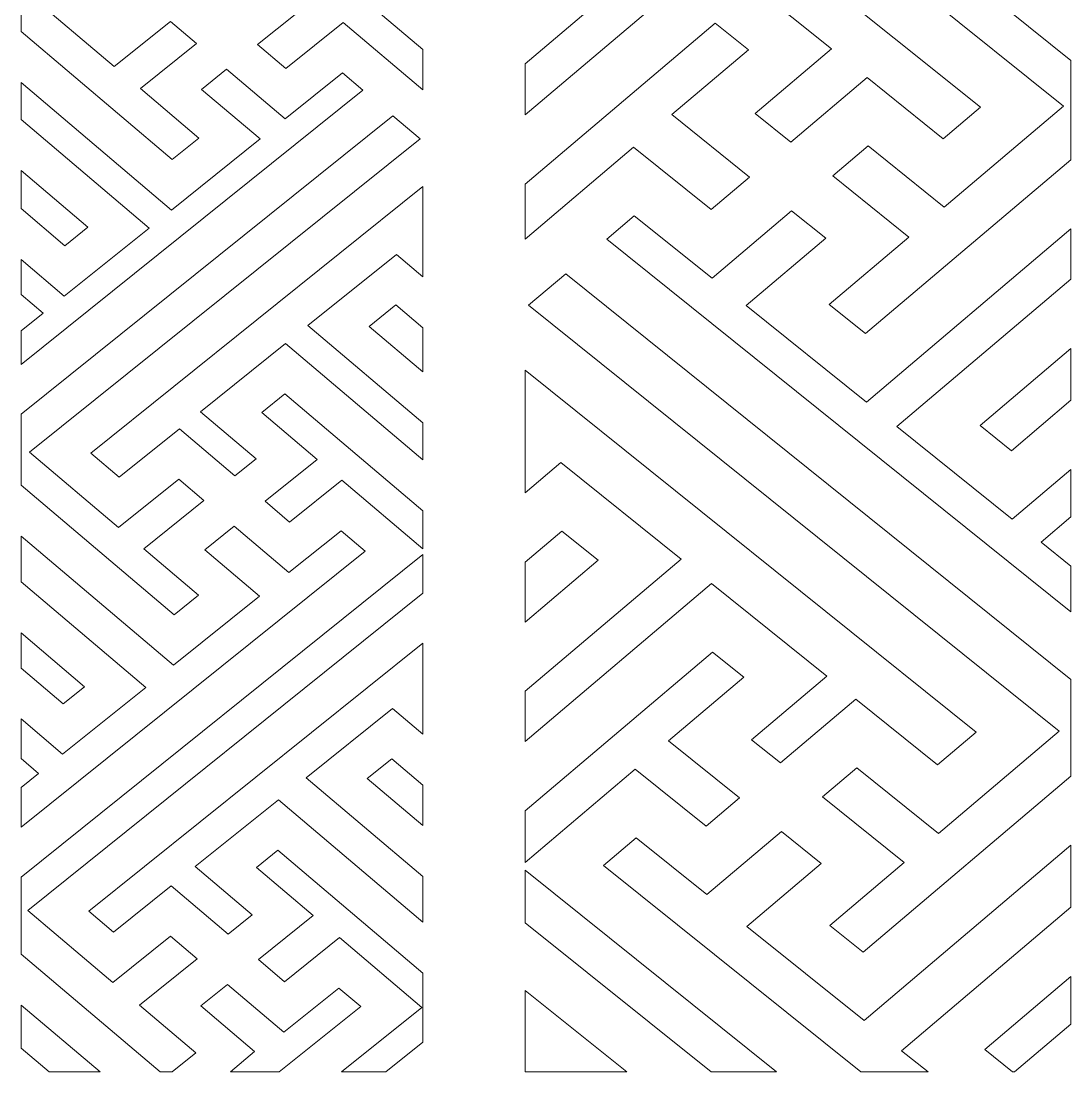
# Model space of a CAD drawing. Header units: centimetres. Extents: x -42.4 to 42.4, y -38.3 to 38.3.
# Drawn here: x -42.41 to -1.9, y -38.32 to 2.21 of the extents above; entities that cross this region are included whole.
import ezdxf

# ---------------------------------------------------------------- set-up
doc = ezdxf.new("R2010")
doc.units = ezdxf.units.CM
doc.header["$MEASUREMENT"] = 0
doc.layers.add('layer 1', color=7, linetype='Continuous')

msp = doc.modelspace()

# ---------------------------------------------------------------- linework, layer by layer
at = {"layer": 'layer 1', "color": 114, "lineweight": 9}
for points, knots in [([(-1.90298, 0.69245), (-1.90298, 0.69245), (-11.64629, 8.50988), (-11.64629, 8.50988), (-11.64629, 8.50988), (-11.64629, 8.50988), (-22.9594, 17.58677), (-22.9594, 17.58677), (-22.9594, 17.58677), (-22.9594, 17.58677), (-22.9594, 15.58392), (-22.9594, 15.58392), (-22.9594, 15.58392), (-22.9594, 15.58392), (-18.35994, 11.89362), (-18.35994, 11.89362), (-18.35994, 11.89362), (-18.35994, 11.89362), (-2.19608, -1.07525), (-2.19608, -1.07525), (-2.19608, -1.07525), (-2.19608, -1.07525), (-6.79318, -4.96741), (-6.79318, -4.96741), (-6.79318, -4.96741), (-6.79318, -4.96741), (-9.73212, -2.60941), (-9.73212, -2.60941), (-9.73212, -2.60941), (-9.73212, -2.60941), (-11.09502, -3.7633), (-11.09502, -3.7633), (-11.09502, -3.7633), (-11.09502, -3.7633), (-8.15607, -6.12131), (-8.15607, -6.12131), (-8.15607, -6.12131), (-8.15607, -6.12131), (-11.2273, -8.72155), (-11.2273, -8.72155), (-11.2273, -8.72155), (-11.2273, -8.72155), (-9.82513, -9.84658), (-9.82513, -9.84658), (-9.82513, -9.84658), (-9.82513, -9.84658), (-1.90298, -3.13922), (-1.90298, -3.13922), (-1.90298, -3.13922), (-1.90298, -3.13922), (-1.90298, 0.69245), (-1.90298, 0.69245)], [0, 0, 0, 0, 0.07142857, 0.07142857, 0.07142857, 0.07142857, 0.14285714, 0.14285714, 0.14285714, 0.14285714, 0.21428571, 0.21428571, 0.21428571, 0.21428571, 0.28571429, 0.28571429, 0.28571429, 0.28571429, 0.35714286, 0.35714286, 0.35714286, 0.35714286, 0.42857143, 0.42857143, 0.42857143, 0.42857143, 0.5, 0.5, 0.5, 0.5, 0.57142857, 0.57142857, 0.57142857, 0.57142857, 0.64285714, 0.64285714, 0.64285714, 0.64285714, 0.71428571, 0.71428571, 0.71428571, 0.71428571, 0.78571429, 0.78571429, 0.78571429, 0.78571429, 0.85714286, 0.85714286, 0.85714286, 0.85714286, 1, 1, 1, 1]), ([(-42.40592, 4.62142), (-42.40592, 4.62142), (-35.23365, 10.37589), (-35.23365, 10.37589), (-35.23365, 10.37589), (-35.23365, 10.37589), (-26.90582, 17.05747), (-26.90582, 17.05747), (-26.90582, 17.05747), (-26.90582, 17.05747), (-26.90582, 15.58315), (-26.90582, 15.58315), (-26.90582, 15.58315), (-26.90582, 15.58315), (-30.29158, 12.86669), (-30.29158, 12.86669), (-30.29158, 12.86669), (-30.29158, 12.86669), (-42.19016, 3.3202), (-42.19016, 3.3202), (-42.19016, 3.3202), (-42.19016, 3.3202), (-38.80613, 0.45515), (-38.80613, 0.45515), (-38.80613, 0.45515), (-38.80613, 0.45515), (-36.64271, 2.19089), (-36.64271, 2.19089), (-36.64271, 2.19089), (-36.64271, 2.19089), (-35.63945, 1.3415), (-35.63945, 1.3415), (-35.63945, 1.3415), (-35.63945, 1.3415), (-37.80288, -0.39425), (-37.80288, -0.39425), (-37.80288, -0.39425), (-37.80288, -0.39425), (-35.54208, -2.30831), (-35.54208, -2.30831), (-35.54208, -2.30831), (-35.54208, -2.30831), (-36.57425, -3.13645), (-36.57425, -3.13645), (-36.57425, -3.13645), (-36.57425, -3.13645), (-42.40592, 1.80089), (-42.40592, 1.80089), (-42.40592, 1.80089), (-42.40592, 1.80089), (-42.40592, 4.62142), (-42.40592, 4.62142)], [0, 0, 0, 0, 0.07142857, 0.07142857, 0.07142857, 0.07142857, 0.14285714, 0.14285714, 0.14285714, 0.14285714, 0.21428571, 0.21428571, 0.21428571, 0.21428571, 0.28571429, 0.28571429, 0.28571429, 0.28571429, 0.35714286, 0.35714286, 0.35714286, 0.35714286, 0.42857143, 0.42857143, 0.42857143, 0.42857143, 0.5, 0.5, 0.5, 0.5, 0.57142857, 0.57142857, 0.57142857, 0.57142857, 0.64285714, 0.64285714, 0.64285714, 0.64285714, 0.71428571, 0.71428571, 0.71428571, 0.71428571, 0.78571429, 0.78571429, 0.78571429, 0.78571429, 0.85714286, 0.85714286, 0.85714286, 0.85714286, 1, 1, 1, 1]), ([(-22.95926, -1.41359), (-22.95926, -1.41359), (-15.66437, 4.76275), (-15.66437, 4.76275), (-15.66437, 4.76275), (-15.66437, 4.76275), (-11.1444, 1.13621), (-11.1444, 1.13621), (-11.1444, 1.13621), (-11.1444, 1.13621), (-14.09158, -1.35904), (-14.09158, -1.35904), (-14.09158, -1.35904), (-14.09158, -1.35904), (-12.71417, -2.46419), (-12.71417, -2.46419), (-12.71417, -2.46419), (-12.71417, -2.46419), (-9.767, 0.03108), (-9.767, 0.03108), (-9.767, 0.03108), (-9.767, 0.03108), (-6.82804, -2.32694), (-6.82804, -2.32694), (-6.82804, -2.32694), (-6.82804, -2.32694), (-5.39956, -1.11748), (-5.39956, -1.11748), (-5.39956, -1.11748), (-5.39956, -1.11748), (-15.37841, 6.88889), (-15.37841, 6.88889), (-15.37841, 6.88889), (-15.37841, 6.88889), (-22.9594, 12.97139), (-22.9594, 12.97139), (-22.9594, 12.97139), (-22.9594, 12.97139), (-22.95926, 10.61567), (-22.95926, 10.61567), (-22.95926, 10.61567), (-22.95926, 10.61567), (-22.60494, 10.33139), (-22.60494, 10.33139), (-22.60494, 10.33139), (-22.60494, 10.33139), (-22.85763, 10.11742), (-22.85763, 10.11742), (-22.85763, 10.11742), (-22.85763, 10.11742), (-22.95926, 10.03138), (-22.95926, 10.03138), (-22.95926, 10.03138), (-22.95926, 10.03138), (-22.95926, 8.09188), (-22.95926, 8.09188), (-22.95926, 8.09188), (-22.95926, 8.09188), (-21.42882, 9.38775), (-21.42882, 9.38775), (-21.42882, 9.38775), (-21.42882, 9.38775), (-16.86265, 5.72415), (-16.86265, 5.72415), (-16.86265, 5.72415), (-16.86265, 5.72415), (-22.9594, 0.56232), (-22.9594, 0.56232), (-22.9594, 0.56232), (-22.9594, 0.56232), (-22.95926, -1.41359), (-22.95926, -1.41359)], [0, 0, 0, 0, 0.05263158, 0.05263158, 0.05263158, 0.05263158, 0.10526316, 0.10526316, 0.10526316, 0.10526316, 0.15789474, 0.15789474, 0.15789474, 0.15789474, 0.21052632, 0.21052632, 0.21052632, 0.21052632, 0.26315789, 0.26315789, 0.26315789, 0.26315789, 0.31578947, 0.31578947, 0.31578947, 0.31578947, 0.36842105, 0.36842105, 0.36842105, 0.36842105, 0.42105263, 0.42105263, 0.42105263, 0.42105263, 0.47368421, 0.47368421, 0.47368421, 0.47368421, 0.52631579, 0.52631579, 0.52631579, 0.52631579, 0.57894737, 0.57894737, 0.57894737, 0.57894737, 0.63157895, 0.63157895, 0.63157895, 0.63157895, 0.68421053, 0.68421053, 0.68421053, 0.68421053, 0.73684211, 0.73684211, 0.73684211, 0.73684211, 0.78947368, 0.78947368, 0.78947368, 0.78947368, 0.84210526, 0.84210526, 0.84210526, 0.84210526, 0.89473684, 0.89473684, 0.89473684, 0.89473684, 1, 1, 1, 1]), ([(-26.90592, -0.44998), (-26.90592, -0.44998), (-29.98091, 2.15352), (-29.98091, 2.15352), (-29.98091, 2.15352), (-29.98091, 2.15352), (-32.18678, 0.38375), (-32.18678, 0.38375), (-32.18678, 0.38375), (-32.18678, 0.38375), (-33.28131, 1.31042), (-33.28131, 1.31042), (-33.28131, 1.31042), (-33.28131, 1.31042), (-31.07547, 3.08023), (-31.07547, 3.08023), (-31.07547, 3.08023), (-31.07547, 3.08023), (-33.24495, 4.91698), (-33.24495, 4.91698), (-33.24495, 4.91698), (-33.24495, 4.91698), (-32.3015, 5.67393), (-32.3015, 5.67393), (-32.3015, 5.67393), (-32.3015, 5.67393), (-26.90592, 1.10582), (-26.90592, 1.10582), (-26.90592, 1.10582), (-26.90592, 1.10582), (-26.90592, -0.44998), (-26.90592, -0.44998)], [0, 0, 0, 0, 0.11111111, 0.11111111, 0.11111111, 0.11111111, 0.22222222, 0.22222222, 0.22222222, 0.22222222, 0.33333333, 0.33333333, 0.33333333, 0.33333333, 0.44444444, 0.44444444, 0.44444444, 0.44444444, 0.55555556, 0.55555556, 0.55555556, 0.55555556, 0.66666667, 0.66666667, 0.66666667, 0.66666667, 0.77777778, 0.77777778, 0.77777778, 0.77777778, 1, 1, 1, 1]), ([(-22.95926, -6.19702), (-22.95926, -6.19702), (-18.78198, -2.66018), (-18.78198, -2.66018), (-18.78198, -2.66018), (-18.78198, -2.66018), (-15.78537, -5.0644), (-15.78537, -5.0644), (-15.78537, -5.0644), (-15.78537, -5.0644), (-14.29849, -3.80552), (-14.29849, -3.80552), (-14.29849, -3.80552), (-14.29849, -3.80552), (-17.29505, -1.40125), (-17.29505, -1.40125), (-17.29505, -1.40125), (-17.29505, -1.40125), (-14.34788, 1.09397), (-14.34788, 1.09397), (-14.34788, 1.09397), (-14.34788, 1.09397), (-15.62953, 2.12228), (-15.62953, 2.12228), (-15.62953, 2.12228), (-15.62953, 2.12228), (-22.95926, -4.08347), (-22.95926, -4.08347), (-22.95926, -4.08347), (-22.95926, -4.08347), (-22.95926, -6.19702), (-22.95926, -6.19702)], [0, 0, 0, 0, 0.11111111, 0.11111111, 0.11111111, 0.11111111, 0.22222222, 0.22222222, 0.22222222, 0.22222222, 0.33333333, 0.33333333, 0.33333333, 0.33333333, 0.44444444, 0.44444444, 0.44444444, 0.44444444, 0.55555556, 0.55555556, 0.55555556, 0.55555556, 0.66666667, 0.66666667, 0.66666667, 0.66666667, 0.77777778, 0.77777778, 0.77777778, 0.77777778, 1, 1, 1, 1]), ([(-42.40592, -0.16449), (-42.40592, -0.16449), (-36.59986, -5.08012), (-36.59986, -5.08012), (-36.59986, -5.08012), (-36.59986, -5.08012), (-33.1839, -2.33942), (-33.1839, -2.33942), (-33.1839, -2.33942), (-33.1839, -2.33942), (-35.44472, -0.42533), (-35.44472, -0.42533), (-35.44472, -0.42533), (-35.44472, -0.42533), (-34.47321, 0.35413), (-34.47321, 0.35413), (-34.47321, 0.35413), (-34.47321, 0.35413), (-32.2124, -1.55995), (-32.2124, -1.55995), (-32.2124, -1.55995), (-32.2124, -1.55995), (-30.00655, 0.20984), (-30.00655, 0.20984), (-30.00655, 0.20984), (-30.00655, 0.20984), (-29.22335, -0.45326), (-29.22335, -0.45326), (-29.22335, -0.45326), (-29.22335, -0.45326), (-42.40592, -11.02987), (-42.40592, -11.02987), (-42.40592, -11.02987), (-42.40592, -11.02987), (-42.40592, -9.73842), (-42.40592, -9.73842), (-42.40592, -9.73842), (-42.40592, -9.73842), (-41.55739, -9.05764), (-41.55739, -9.05764), (-41.55739, -9.05764), (-41.55739, -9.05764), (-42.40592, -8.33924), (-42.40592, -8.33924), (-42.40592, -8.33924), (-42.40592, -8.33924), (-42.40592, -6.9914), (-42.40592, -6.9914), (-42.40592, -6.9914), (-42.40592, -6.9914), (-40.74001, -8.40183), (-40.74001, -8.40183), (-40.74001, -8.40183), (-40.74001, -8.40183), (-37.4647, -5.774), (-37.4647, -5.774), (-37.4647, -5.774), (-37.4647, -5.774), (-42.40592, -1.59058), (-42.40592, -1.59058), (-42.40592, -1.59058), (-42.40592, -1.59058), (-42.40592, -0.16449), (-42.40592, -0.16449)], [0, 0, 0, 0, 0.05882353, 0.05882353, 0.05882353, 0.05882353, 0.11764706, 0.11764706, 0.11764706, 0.11764706, 0.17647059, 0.17647059, 0.17647059, 0.17647059, 0.23529412, 0.23529412, 0.23529412, 0.23529412, 0.29411765, 0.29411765, 0.29411765, 0.29411765, 0.35294118, 0.35294118, 0.35294118, 0.35294118, 0.41176471, 0.41176471, 0.41176471, 0.41176471, 0.47058824, 0.47058824, 0.47058824, 0.47058824, 0.52941176, 0.52941176, 0.52941176, 0.52941176, 0.58823529, 0.58823529, 0.58823529, 0.58823529, 0.64705882, 0.64705882, 0.64705882, 0.64705882, 0.70588235, 0.70588235, 0.70588235, 0.70588235, 0.76470588, 0.76470588, 0.76470588, 0.76470588, 0.82352941, 0.82352941, 0.82352941, 0.82352941, 0.88235294, 0.88235294, 0.88235294, 0.88235294, 1, 1, 1, 1]), ([(-42.40592, -12.95298), (-42.40592, -12.95298), (-28.05707, -1.44066), (-28.05707, -1.44066), (-28.05707, -1.44066), (-28.05707, -1.44066), (-27.00522, -2.3312), (-27.00522, -2.3312), (-27.00522, -2.3312), (-27.00522, -2.3312), (-42.07317, -14.42052), (-42.07317, -14.42052), (-42.07317, -14.42052), (-42.07317, -14.42052), (-38.64535, -17.32265), (-38.64535, -17.32265), (-38.64535, -17.32265), (-38.64535, -17.32265), (-36.32017, -15.45708), (-36.32017, -15.45708), (-36.32017, -15.45708), (-36.32017, -15.45708), (-35.3476, -16.28048), (-35.3476, -16.28048), (-35.3476, -16.28048), (-35.3476, -16.28048), (-37.67279, -18.14606), (-37.67279, -18.14606), (-37.67279, -18.14606), (-37.67279, -18.14606), (-35.55994, -19.9349), (-35.55994, -19.9349), (-35.55994, -19.9349), (-35.55994, -19.9349), (-36.50401, -20.69235), (-36.50401, -20.69235), (-36.50401, -20.69235), (-36.50401, -20.69235), (-42.40592, -15.69557), (-42.40592, -15.69557), (-42.40592, -15.69557), (-42.40592, -15.69557), (-42.40592, -12.95298), (-42.40592, -12.95298)], [0, 0, 0, 0, 0.08333333, 0.08333333, 0.08333333, 0.08333333, 0.16666667, 0.16666667, 0.16666667, 0.16666667, 0.25, 0.25, 0.25, 0.25, 0.33333333, 0.33333333, 0.33333333, 0.33333333, 0.41666667, 0.41666667, 0.41666667, 0.41666667, 0.5, 0.5, 0.5, 0.5, 0.58333333, 0.58333333, 0.58333333, 0.58333333, 0.66666667, 0.66666667, 0.66666667, 0.66666667, 0.75, 0.75, 0.75, 0.75, 0.83333333, 0.83333333, 0.83333333, 0.83333333, 1, 1, 1, 1]), ([(-42.40592, -3.55596), (-42.40592, -3.55596), (-39.82285, -5.7429), (-39.82285, -5.7429), (-39.82285, -5.7429), (-39.82285, -5.7429), (-40.71435, -6.45818), (-40.71435, -6.45818), (-40.71435, -6.45818), (-40.71435, -6.45818), (-42.40592, -5.02601), (-42.40592, -5.02601), (-42.40592, -5.02601), (-42.40592, -5.02601), (-42.40592, -3.55596), (-42.40592, -3.55596)], [0, 0, 0, 0, 0.2, 0.2, 0.2, 0.2, 0.4, 0.4, 0.4, 0.4, 0.6, 0.6, 0.6, 0.6, 1, 1, 1, 1]), ([(-26.90592, -14.71354), (-26.90592, -14.71354), (-32.20183, -10.22974), (-32.20183, -10.22974), (-32.20183, -10.22974), (-32.20183, -10.22974), (-35.47713, -12.8576), (-35.47713, -12.8576), (-35.47713, -12.8576), (-35.47713, -12.8576), (-33.33832, -14.66837), (-33.33832, -14.66837), (-33.33832, -14.66837), (-33.33832, -14.66837), (-34.15571, -15.32419), (-34.15571, -15.32419), (-34.15571, -15.32419), (-34.15571, -15.32419), (-36.29451, -13.51339), (-36.29451, -13.51339), (-36.29451, -13.51339), (-36.29451, -13.51339), (-38.61973, -15.37893), (-38.61973, -15.37893), (-38.61973, -15.37893), (-38.61973, -15.37893), (-39.715, -14.45163), (-39.715, -14.45163), (-39.715, -14.45163), (-39.715, -14.45163), (-26.90583, -4.17456), (-26.90583, -4.17456), (-26.90583, -4.17456), (-26.90583, -4.17456), (-26.90582, -7.65469), (-26.90582, -7.65469), (-26.90582, -7.65469), (-26.90582, -7.65469), (-27.92103, -6.79519), (-27.92103, -6.79519), (-27.92103, -6.79519), (-27.92103, -6.79519), (-31.33699, -9.53589), (-31.33699, -9.53589), (-31.33699, -9.53589), (-31.33699, -9.53589), (-26.90592, -13.2874), (-26.90592, -13.2874), (-26.90592, -13.2874), (-26.90592, -13.2874), (-26.90592, -14.71354), (-26.90592, -14.71354)], [0, 0, 0, 0, 0.07142857, 0.07142857, 0.07142857, 0.07142857, 0.14285714, 0.14285714, 0.14285714, 0.14285714, 0.21428571, 0.21428571, 0.21428571, 0.21428571, 0.28571429, 0.28571429, 0.28571429, 0.28571429, 0.35714286, 0.35714286, 0.35714286, 0.35714286, 0.42857143, 0.42857143, 0.42857143, 0.42857143, 0.5, 0.5, 0.5, 0.5, 0.57142857, 0.57142857, 0.57142857, 0.57142857, 0.64285714, 0.64285714, 0.64285714, 0.64285714, 0.71428571, 0.71428571, 0.71428571, 0.71428571, 0.78571429, 0.78571429, 0.78571429, 0.78571429, 0.85714286, 0.85714286, 0.85714286, 0.85714286, 1, 1, 1, 1]), ([(-1.90298, -5.80918), (-1.90298, -5.80918), (-9.79034, -12.48705), (-9.79034, -12.48705), (-9.79034, -12.48705), (-9.79034, -12.48705), (-14.43081, -8.76382), (-14.43081, -8.76382), (-14.43081, -8.76382), (-14.43081, -8.76382), (-11.35956, -6.16353), (-11.35956, -6.16353), (-11.35956, -6.16353), (-11.35956, -6.16353), (-12.67933, -5.10464), (-12.67933, -5.10464), (-12.67933, -5.10464), (-12.67933, -5.10464), (-15.75057, -7.70491), (-15.75057, -7.70491), (-15.75057, -7.70491), (-15.75057, -7.70491), (-18.74715, -5.30066), (-18.74715, -5.30066), (-18.74715, -5.30066), (-18.74715, -5.30066), (-19.8111, -6.20148), (-19.8111, -6.20148), (-19.8111, -6.20148), (-19.8111, -6.20148), (-1.90298, -20.56975), (-1.90298, -20.56975), (-1.90298, -20.56975), (-1.90298, -20.56975), (-1.90298, -18.81533), (-1.90298, -18.81533), (-1.90298, -18.81533), (-1.90298, -18.81533), (-3.05568, -17.89049), (-3.05568, -17.89049), (-3.05568, -17.89049), (-3.05568, -17.89049), (-1.90298, -16.91455), (-1.90298, -16.91455), (-1.90298, -16.91455), (-1.90298, -16.91455), (-1.90298, -15.08351), (-1.90298, -15.08351), (-1.90298, -15.08351), (-1.90298, -15.08351), (-4.16607, -16.99957), (-4.16607, -16.99957), (-4.16607, -16.99957), (-4.16607, -16.99957), (-8.61548, -13.42968), (-8.61548, -13.42968), (-8.61548, -13.42968), (-8.61548, -13.42968), (-1.90298, -7.74652), (-1.90298, -7.74652), (-1.90298, -7.74652), (-1.90298, -7.74652), (-1.90298, -5.80918), (-1.90298, -5.80918)], [0, 0, 0, 0, 0.05882353, 0.05882353, 0.05882353, 0.05882353, 0.11764706, 0.11764706, 0.11764706, 0.11764706, 0.17647059, 0.17647059, 0.17647059, 0.17647059, 0.23529412, 0.23529412, 0.23529412, 0.23529412, 0.29411765, 0.29411765, 0.29411765, 0.29411765, 0.35294118, 0.35294118, 0.35294118, 0.35294118, 0.41176471, 0.41176471, 0.41176471, 0.41176471, 0.47058824, 0.47058824, 0.47058824, 0.47058824, 0.52941176, 0.52941176, 0.52941176, 0.52941176, 0.58823529, 0.58823529, 0.58823529, 0.58823529, 0.64705882, 0.64705882, 0.64705882, 0.64705882, 0.70588235, 0.70588235, 0.70588235, 0.70588235, 0.76470588, 0.76470588, 0.76470588, 0.76470588, 0.82352941, 0.82352941, 0.82352941, 0.82352941, 0.88235294, 0.88235294, 0.88235294, 0.88235294, 1, 1, 1, 1]), ([(-1.90298, -23.18229), (-1.90298, -23.18229), (-21.39546, -7.54285), (-21.39546, -7.54285), (-21.39546, -7.54285), (-21.39546, -7.54285), (-22.82436, -8.75265), (-22.82436, -8.75265), (-22.82436, -8.75265), (-22.82436, -8.75265), (-2.35501, -25.17594), (-2.35501, -25.17594), (-2.35501, -25.17594), (-2.35501, -25.17594), (-7.0116, -29.11847), (-7.0116, -29.11847), (-7.0116, -29.11847), (-7.0116, -29.11847), (-10.17029, -26.5841), (-10.17029, -26.5841), (-10.17029, -26.5841), (-10.17029, -26.5841), (-11.49149, -27.70268), (-11.49149, -27.70268), (-11.49149, -27.70268), (-11.49149, -27.70268), (-8.33279, -30.23707), (-8.33279, -30.23707), (-8.33279, -30.23707), (-8.33279, -30.23707), (-11.20304, -32.6672), (-11.20304, -32.6672), (-11.20304, -32.6672), (-11.20304, -32.6672), (-9.92054, -33.69619), (-9.92054, -33.69619), (-9.92054, -33.69619), (-9.92054, -33.69619), (-1.90298, -26.90809), (-1.90298, -26.90809), (-1.90298, -26.90809), (-1.90298, -26.90809), (-1.90298, -23.18229), (-1.90298, -23.18229)], [0, 0, 0, 0, 0.08333333, 0.08333333, 0.08333333, 0.08333333, 0.16666667, 0.16666667, 0.16666667, 0.16666667, 0.25, 0.25, 0.25, 0.25, 0.33333333, 0.33333333, 0.33333333, 0.33333333, 0.41666667, 0.41666667, 0.41666667, 0.41666667, 0.5, 0.5, 0.5, 0.5, 0.58333333, 0.58333333, 0.58333333, 0.58333333, 0.66666667, 0.66666667, 0.66666667, 0.66666667, 0.75, 0.75, 0.75, 0.75, 0.83333333, 0.83333333, 0.83333333, 0.83333333, 1, 1, 1, 1]), ([(-26.90581, -11.32208), (-26.90581, -11.32208), (-26.90582, -9.6201), (-26.90582, -9.6201), (-26.90582, -9.6201), (-26.90582, -9.6201), (-27.94667, -8.73889), (-27.94667, -8.73889), (-27.94667, -8.73889), (-27.94667, -8.73889), (-28.97883, -9.567), (-28.97883, -9.567), (-28.97883, -9.567), (-28.97883, -9.567), (-26.90581, -11.32208), (-26.90581, -11.32208)], [0, 0, 0, 0, 0.2, 0.2, 0.2, 0.2, 0.4, 0.4, 0.4, 0.4, 0.6, 0.6, 0.6, 0.6, 1, 1, 1, 1]), ([(-1.90298, -10.41648), (-1.90298, -10.41648), (-5.412, -13.38743), (-5.412, -13.38743), (-5.412, -13.38743), (-5.412, -13.38743), (-4.20092, -14.35913), (-4.20092, -14.35913), (-4.20092, -14.35913), (-4.20092, -14.35913), (-1.90298, -12.41354), (-1.90298, -12.41354), (-1.90298, -12.41354), (-1.90298, -12.41354), (-1.90298, -10.41648), (-1.90298, -10.41648)], [0, 0, 0, 0, 0.2, 0.2, 0.2, 0.2, 0.4, 0.4, 0.4, 0.4, 0.6, 0.6, 0.6, 0.6, 1, 1, 1, 1]), ([(-22.95926, -25.574), (-22.95926, -25.574), (-15.76493, -19.48278), (-15.76493, -19.48278), (-15.76493, -19.48278), (-15.76493, -19.48278), (-11.31553, -23.05272), (-11.31553, -23.05272), (-11.31553, -23.05272), (-11.31553, -23.05272), (-14.22104, -25.51264), (-14.22104, -25.51264), (-14.22104, -25.51264), (-14.22104, -25.51264), (-13.11064, -26.40357), (-13.11064, -26.40357), (-13.11064, -26.40357), (-13.11064, -26.40357), (-10.20514, -23.94361), (-10.20514, -23.94361), (-10.20514, -23.94361), (-10.20514, -23.94361), (-7.0464, -26.47793), (-7.0464, -26.47793), (-7.0464, -26.47793), (-7.0464, -26.47793), (-5.55851, -25.2182), (-5.55851, -25.2182), (-5.55851, -25.2182), (-5.55851, -25.2182), (-22.95938, -11.25685), (-22.95938, -11.25685), (-22.95938, -11.25685), (-22.95938, -11.25685), (-22.9594, -15.98459), (-22.9594, -15.98459), (-22.9594, -15.98459), (-22.9594, -15.98459), (-21.58026, -14.81696), (-21.58026, -14.81696), (-21.58026, -14.81696), (-21.58026, -14.81696), (-16.93979, -18.54019), (-16.93979, -18.54019), (-16.93979, -18.54019), (-16.93979, -18.54019), (-22.95926, -23.6366), (-22.95926, -23.6366), (-22.95926, -23.6366), (-22.95926, -23.6366), (-22.95926, -25.574), (-22.95926, -25.574)], [0, 0, 0, 0, 0.07142857, 0.07142857, 0.07142857, 0.07142857, 0.14285714, 0.14285714, 0.14285714, 0.14285714, 0.21428571, 0.21428571, 0.21428571, 0.21428571, 0.28571429, 0.28571429, 0.28571429, 0.28571429, 0.35714286, 0.35714286, 0.35714286, 0.35714286, 0.42857143, 0.42857143, 0.42857143, 0.42857143, 0.5, 0.5, 0.5, 0.5, 0.57142857, 0.57142857, 0.57142857, 0.57142857, 0.64285714, 0.64285714, 0.64285714, 0.64285714, 0.71428571, 0.71428571, 0.71428571, 0.71428571, 0.78571429, 0.78571429, 0.78571429, 0.78571429, 0.85714286, 0.85714286, 0.85714286, 0.85714286, 1, 1, 1, 1]), ([(-26.90582, -18.14898), (-26.90582, -18.14898), (-26.90582, -16.67893), (-26.90582, -16.67893), (-26.90582, -16.67893), (-26.90582, -16.67893), (-32.22748, -12.17341), (-32.22748, -12.17341), (-32.22748, -12.17341), (-32.22748, -12.17341), (-33.11898, -12.88867), (-33.11898, -12.88867), (-33.11898, -12.88867), (-33.11898, -12.88867), (-30.98016, -14.69947), (-30.98016, -14.69947), (-30.98016, -14.69947), (-30.98016, -14.69947), (-32.98946, -16.31157), (-32.98946, -16.31157), (-32.98946, -16.31157), (-32.98946, -16.31157), (-32.04284, -17.11301), (-32.04284, -17.11301), (-32.04284, -17.11301), (-32.04284, -17.11301), (-30.03355, -15.50093), (-30.03355, -15.50093), (-30.03355, -15.50093), (-30.03355, -15.50093), (-26.90582, -18.14898), (-26.90582, -18.14898)], [0, 0, 0, 0, 0.11111111, 0.11111111, 0.11111111, 0.11111111, 0.22222222, 0.22222222, 0.22222222, 0.22222222, 0.33333333, 0.33333333, 0.33333333, 0.33333333, 0.44444444, 0.44444444, 0.44444444, 0.44444444, 0.55555556, 0.55555556, 0.55555556, 0.55555556, 0.66666667, 0.66666667, 0.66666667, 0.66666667, 0.77777778, 0.77777778, 0.77777778, 0.77777778, 1, 1, 1, 1]), ([(-42.40592, -17.66096), (-42.40592, -17.66096), (-36.52965, -22.63604), (-36.52965, -22.63604), (-36.52965, -22.63604), (-36.52965, -22.63604), (-33.20176, -19.966), (-33.20176, -19.966), (-33.20176, -19.966), (-33.20176, -19.966), (-35.31466, -18.17714), (-35.31466, -18.17714), (-35.31466, -18.17714), (-35.31466, -18.17714), (-34.18135, -17.26787), (-34.18135, -17.26787), (-34.18135, -17.26787), (-34.18135, -17.26787), (-32.06848, -19.05671), (-32.06848, -19.05671), (-32.06848, -19.05671), (-32.06848, -19.05671), (-30.05917, -17.44462), (-30.05917, -17.44462), (-30.05917, -17.44462), (-30.05917, -17.44462), (-29.13178, -18.22978), (-29.13178, -18.22978), (-29.13178, -18.22978), (-29.13178, -18.22978), (-42.40591, -28.87992), (-42.40591, -28.87992), (-42.40591, -28.87992), (-42.40591, -28.87992), (-42.40591, -27.35067), (-42.40591, -27.35067), (-42.40591, -27.35067), (-42.40591, -27.35067), (-41.72978, -26.8082), (-41.72978, -26.8082), (-41.72978, -26.8082), (-41.72978, -26.8082), (-42.40592, -26.23575), (-42.40592, -26.23575), (-42.40592, -26.23575), (-42.40592, -26.23575), (-42.40592, -24.70661), (-42.40592, -24.70661), (-42.40592, -24.70661), (-42.40592, -24.70661), (-40.80244, -26.06418), (-40.80244, -26.06418), (-40.80244, -26.06418), (-40.80244, -26.06418), (-37.59725, -23.49257), (-37.59725, -23.49257), (-37.59725, -23.49257), (-37.59725, -23.49257), (-42.40592, -19.42136), (-42.40592, -19.42136), (-42.40592, -19.42136), (-42.40592, -19.42136), (-42.40592, -17.66096), (-42.40592, -17.66096)], [0, 0, 0, 0, 0.05882353, 0.05882353, 0.05882353, 0.05882353, 0.11764706, 0.11764706, 0.11764706, 0.11764706, 0.17647059, 0.17647059, 0.17647059, 0.17647059, 0.23529412, 0.23529412, 0.23529412, 0.23529412, 0.29411765, 0.29411765, 0.29411765, 0.29411765, 0.35294118, 0.35294118, 0.35294118, 0.35294118, 0.41176471, 0.41176471, 0.41176471, 0.41176471, 0.47058824, 0.47058824, 0.47058824, 0.47058824, 0.52941176, 0.52941176, 0.52941176, 0.52941176, 0.58823529, 0.58823529, 0.58823529, 0.58823529, 0.64705882, 0.64705882, 0.64705882, 0.64705882, 0.70588235, 0.70588235, 0.70588235, 0.70588235, 0.76470588, 0.76470588, 0.76470588, 0.76470588, 0.82352941, 0.82352941, 0.82352941, 0.82352941, 0.88235294, 0.88235294, 0.88235294, 0.88235294, 1, 1, 1, 1]), ([(-22.95941, -20.96672), (-22.95941, -20.96672), (-22.9594, -18.65459), (-22.9594, -18.65459), (-22.9594, -18.65459), (-22.9594, -18.65459), (-21.54543, -17.45747), (-21.54543, -17.45747), (-21.54543, -17.45747), (-21.54543, -17.45747), (-20.14327, -18.58245), (-20.14327, -18.58245), (-20.14327, -18.58245), (-20.14327, -18.58245), (-22.95941, -20.96672), (-22.95941, -20.96672)], [0, 0, 0, 0, 0.2, 0.2, 0.2, 0.2, 0.4, 0.4, 0.4, 0.4, 0.6, 0.6, 0.6, 0.6, 1, 1, 1, 1]), ([(-42.40592, -30.80298), (-42.40592, -30.80298), (-26.90592, -18.36696), (-26.90592, -18.36696), (-26.90592, -18.36696), (-26.90592, -18.36696), (-26.90583, -19.85876), (-26.90583, -19.85876), (-26.90583, -19.85876), (-26.90583, -19.85876), (-42.14683, -32.08691), (-42.14683, -32.08691), (-42.14683, -32.08691), (-42.14683, -32.08691), (-38.8582, -34.87118), (-38.8582, -34.87118), (-38.8582, -34.87118), (-38.8582, -34.87118), (-36.63469, -33.08723), (-36.63469, -33.08723), (-36.63469, -33.08723), (-36.63469, -33.08723), (-35.60798, -33.95649), (-35.60798, -33.95649), (-35.60798, -33.95649), (-35.60798, -33.95649), (-37.83148, -35.74044), (-37.83148, -35.74044), (-37.83148, -35.74044), (-37.83148, -35.74044), (-35.65875, -37.57999), (-35.65875, -37.57999), (-35.65875, -37.57999), (-35.65875, -37.57999), (-36.578, -38.31751), (-36.578, -38.31751), (-36.578, -38.31751), (-36.578, -38.31751), (-37.0369, -38.3175), (-37.0369, -38.3175), (-37.0369, -38.3175), (-37.0369, -38.3175), (-42.40592, -33.7719), (-42.40592, -33.7719), (-42.40592, -33.7719), (-42.40592, -33.7719), (-42.40592, -30.80298), (-42.40592, -30.80298)], [0, 0, 0, 0, 0.07692308, 0.07692308, 0.07692308, 0.07692308, 0.15384615, 0.15384615, 0.15384615, 0.15384615, 0.23076923, 0.23076923, 0.23076923, 0.23076923, 0.30769231, 0.30769231, 0.30769231, 0.30769231, 0.38461538, 0.38461538, 0.38461538, 0.38461538, 0.46153846, 0.46153846, 0.46153846, 0.46153846, 0.53846154, 0.53846154, 0.53846154, 0.53846154, 0.61538462, 0.61538462, 0.61538462, 0.61538462, 0.69230769, 0.69230769, 0.69230769, 0.69230769, 0.76923077, 0.76923077, 0.76923077, 0.76923077, 0.84615385, 0.84615385, 0.84615385, 0.84615385, 1, 1, 1, 1]), ([(-42.40592, -21.38676), (-42.40592, -21.38676), (-39.95537, -23.4615), (-39.95537, -23.4615), (-39.95537, -23.4615), (-39.95537, -23.4615), (-40.77679, -24.12056), (-40.77679, -24.12056), (-40.77679, -24.12056), (-40.77679, -24.12056), (-42.40592, -22.74127), (-42.40592, -22.74127), (-42.40592, -22.74127), (-42.40592, -22.74127), (-42.40592, -21.38676), (-42.40592, -21.38676)], [0, 0, 0, 0, 0.2, 0.2, 0.2, 0.2, 0.4, 0.4, 0.4, 0.4, 0.6, 0.6, 0.6, 0.6, 1, 1, 1, 1]), ([(-26.90581, -32.54432), (-26.90581, -32.54432), (-32.47655, -27.82795), (-32.47655, -27.82795), (-32.47655, -27.82795), (-32.47655, -27.82795), (-35.68178, -30.39955), (-35.68178, -30.39955), (-35.68178, -30.39955), (-35.68178, -30.39955), (-33.48877, -32.2562), (-33.48877, -32.2562), (-33.48877, -32.2562), (-33.48877, -32.2562), (-34.4161, -33.00022), (-34.4161, -33.00022), (-34.4161, -33.00022), (-34.4161, -33.00022), (-36.60911, -31.14353), (-36.60911, -31.14353), (-36.60911, -31.14353), (-36.60911, -31.14353), (-38.83259, -32.92747), (-38.83259, -32.92747), (-38.83259, -32.92747), (-38.83259, -32.92747), (-39.78865, -32.11802), (-39.78865, -32.11802), (-39.78865, -32.11802), (-39.78865, -32.11802), (-26.90583, -21.78189), (-26.90583, -21.78189), (-26.90583, -21.78189), (-26.90583, -21.78189), (-26.90582, -25.29635), (-26.90582, -25.29635), (-26.90582, -25.29635), (-26.90582, -25.29635), (-28.08106, -24.30137), (-28.08106, -24.30137), (-28.08106, -24.30137), (-28.08106, -24.30137), (-31.40896, -26.9714), (-31.40896, -26.9714), (-31.40896, -26.9714), (-31.40896, -26.9714), (-26.90582, -30.78391), (-26.90582, -30.78391), (-26.90582, -30.78391), (-26.90582, -30.78391), (-26.90581, -32.54432), (-26.90581, -32.54432)], [0, 0, 0, 0, 0.07142857, 0.07142857, 0.07142857, 0.07142857, 0.14285714, 0.14285714, 0.14285714, 0.14285714, 0.21428571, 0.21428571, 0.21428571, 0.21428571, 0.28571429, 0.28571429, 0.28571429, 0.28571429, 0.35714286, 0.35714286, 0.35714286, 0.35714286, 0.42857143, 0.42857143, 0.42857143, 0.42857143, 0.5, 0.5, 0.5, 0.5, 0.57142857, 0.57142857, 0.57142857, 0.57142857, 0.64285714, 0.64285714, 0.64285714, 0.64285714, 0.71428571, 0.71428571, 0.71428571, 0.71428571, 0.78571429, 0.78571429, 0.78571429, 0.78571429, 0.85714286, 0.85714286, 0.85714286, 0.85714286, 1, 1, 1, 1]), ([(-22.9594, -30.24103), (-22.9594, -30.24103), (-22.9594, -28.24398), (-22.9594, -28.24398), (-22.9594, -28.24398), (-22.9594, -28.24398), (-15.73008, -22.12325), (-15.73008, -22.12325), (-15.73008, -22.12325), (-15.73008, -22.12325), (-14.51901, -23.09493), (-14.51901, -23.09493), (-14.51901, -23.09493), (-14.51901, -23.09493), (-17.42453, -25.55489), (-17.42453, -25.55489), (-17.42453, -25.55489), (-17.42453, -25.55489), (-14.69495, -27.74492), (-14.69495, -27.74492), (-14.69495, -27.74492), (-14.69495, -27.74492), (-15.98091, -28.83367), (-15.98091, -28.83367), (-15.98091, -28.83367), (-15.98091, -28.83367), (-18.71047, -26.64367), (-18.71047, -26.64367), (-18.71047, -26.64367), (-18.71047, -26.64367), (-22.9594, -30.24103), (-22.9594, -30.24103)], [0, 0, 0, 0, 0.11111111, 0.11111111, 0.11111111, 0.11111111, 0.22222222, 0.22222222, 0.22222222, 0.22222222, 0.33333333, 0.33333333, 0.33333333, 0.33333333, 0.44444444, 0.44444444, 0.44444444, 0.44444444, 0.55555556, 0.55555556, 0.55555556, 0.55555556, 0.66666667, 0.66666667, 0.66666667, 0.66666667, 0.77777778, 0.77777778, 0.77777778, 0.77777778, 1, 1, 1, 1]), ([(-26.90581, -28.81853), (-26.90581, -28.81853), (-26.90582, -27.26175), (-26.90582, -27.26175), (-26.90582, -27.26175), (-26.90582, -27.26175), (-28.1067, -26.24505), (-28.1067, -26.24505), (-28.1067, -26.24505), (-28.1067, -26.24505), (-29.05081, -27.00251), (-29.05081, -27.00251), (-29.05081, -27.00251), (-29.05081, -27.00251), (-26.90581, -28.81853), (-26.90581, -28.81853)], [0, 0, 0, 0, 0.2, 0.2, 0.2, 0.2, 0.4, 0.4, 0.4, 0.4, 0.6, 0.6, 0.6, 0.6, 1, 1, 1, 1]), ([(-10.00382, -38.31937), (-10.00382, -38.31937), (-19.9355, -30.3508), (-19.9355, -30.3508), (-19.9355, -30.3508), (-19.9355, -30.3508), (-18.67567, -29.28416), (-18.67567, -29.28416), (-18.67567, -29.28416), (-18.67567, -29.28416), (-15.94608, -31.47418), (-15.94608, -31.47418), (-15.94608, -31.47418), (-15.94608, -31.47418), (-13.07581, -29.04405), (-13.07581, -29.04405), (-13.07581, -29.04405), (-13.07581, -29.04405), (-11.53624, -30.27929), (-11.53624, -30.27929), (-11.53624, -30.27929), (-11.53624, -30.27929), (-14.40655, -32.70945), (-14.40655, -32.70945), (-14.40655, -32.70945), (-14.40655, -32.70945), (-9.88571, -36.33669), (-9.88571, -36.33669), (-9.88571, -36.33669), (-9.88571, -36.33669), (-1.90298, -29.57806), (-1.90298, -29.57806), (-1.90298, -29.57806), (-1.90298, -29.57806), (-1.90298, -31.96956), (-1.90298, -31.96956), (-1.90298, -31.96956), (-1.90298, -31.96956), (-8.43541, -37.50028), (-8.43541, -37.50028), (-8.43541, -37.50028), (-8.43541, -37.50028), (-7.41453, -38.31937), (-7.41453, -38.31937), (-7.41453, -38.31937), (-7.41453, -38.31937), (-10.00382, -38.31937), (-10.00382, -38.31937)], [0, 0, 0, 0, 0.07692308, 0.07692308, 0.07692308, 0.07692308, 0.15384615, 0.15384615, 0.15384615, 0.15384615, 0.23076923, 0.23076923, 0.23076923, 0.23076923, 0.30769231, 0.30769231, 0.30769231, 0.30769231, 0.38461538, 0.38461538, 0.38461538, 0.38461538, 0.46153846, 0.46153846, 0.46153846, 0.46153846, 0.53846154, 0.53846154, 0.53846154, 0.53846154, 0.61538462, 0.61538462, 0.61538462, 0.61538462, 0.69230769, 0.69230769, 0.69230769, 0.69230769, 0.76923077, 0.76923077, 0.76923077, 0.76923077, 0.84615385, 0.84615385, 0.84615385, 0.84615385, 1, 1, 1, 1]), ([(-30.04483, -38.31751), (-30.04483, -38.31751), (-26.94536, -35.83076), (-26.94536, -35.83076), (-26.94536, -35.83076), (-26.94536, -35.83076), (-30.12415, -33.13947), (-30.12415, -33.13947), (-30.12415, -33.13947), (-30.12415, -33.13947), (-32.24333, -34.83973), (-32.24333, -34.83973), (-32.24333, -34.83973), (-32.24333, -34.83973), (-33.24984, -33.9876), (-33.24984, -33.9876), (-33.24984, -33.9876), (-33.24984, -33.9876), (-31.13064, -32.28732), (-31.13064, -32.28732), (-31.13064, -32.28732), (-31.13064, -32.28732), (-33.32363, -30.43067), (-33.32363, -30.43067), (-33.32363, -30.43067), (-33.32363, -30.43067), (-32.5022, -29.77162), (-32.5022, -29.77162), (-32.5022, -29.77162), (-32.5022, -29.77162), (-26.90582, -34.5097), (-26.90582, -34.5097), (-26.90582, -34.5097), (-26.90582, -34.5097), (-26.90592, -37.16906), (-26.90592, -37.16906), (-26.90592, -37.16906), (-26.90592, -37.16906), (-28.33733, -38.31751), (-28.33733, -38.31751), (-28.33733, -38.31751), (-28.33733, -38.31751), (-30.04483, -38.31751), (-30.04483, -38.31751)], [0, 0, 0, 0, 0.08333333, 0.08333333, 0.08333333, 0.08333333, 0.16666667, 0.16666667, 0.16666667, 0.16666667, 0.25, 0.25, 0.25, 0.25, 0.33333333, 0.33333333, 0.33333333, 0.33333333, 0.41666667, 0.41666667, 0.41666667, 0.41666667, 0.5, 0.5, 0.5, 0.5, 0.58333333, 0.58333333, 0.58333333, 0.58333333, 0.66666667, 0.66666667, 0.66666667, 0.66666667, 0.75, 0.75, 0.75, 0.75, 0.83333333, 0.83333333, 0.83333333, 0.83333333, 1, 1, 1, 1]), ([(-15.78581, -38.31937), (-15.78581, -38.31937), (-22.95938, -32.56376), (-22.95938, -32.56376), (-22.95938, -32.56376), (-22.95938, -32.56376), (-22.95926, -30.53716), (-22.95926, -30.53716), (-22.95926, -30.53716), (-22.95926, -30.53716), (-13.25985, -38.31937), (-13.25985, -38.31937), (-13.25985, -38.31937), (-13.25985, -38.31937), (-15.78581, -38.31937), (-15.78581, -38.31937)], [0, 0, 0, 0, 0.2, 0.2, 0.2, 0.2, 0.4, 0.4, 0.4, 0.4, 0.6, 0.6, 0.6, 0.6, 1, 1, 1, 1]), ([(-4.15853, -38.31937), (-4.15853, -38.31937), (-4.07592, -38.31937), (-4.07592, -38.31937), (-4.07592, -38.31937), (-4.07592, -38.31937), (-1.90298, -36.47964), (-1.90298, -36.47964), (-1.90298, -36.47964), (-1.90298, -36.47964), (-1.90298, -34.63954), (-1.90298, -34.63954), (-1.90298, -34.63954), (-1.90298, -34.63954), (-5.23198, -37.45807), (-5.23198, -37.45807), (-5.23198, -37.45807), (-5.23198, -37.45807), (-4.15853, -38.31937), (-4.15853, -38.31937)], [0, 0, 0, 0, 0.16666667, 0.16666667, 0.16666667, 0.16666667, 0.33333333, 0.33333333, 0.33333333, 0.33333333, 0.5, 0.5, 0.5, 0.5, 0.66666667, 0.66666667, 0.66666667, 0.66666667, 1, 1, 1, 1]), ([(-34.32164, -38.31751), (-34.32164, -38.31751), (-33.39419, -37.53185), (-33.39419, -37.53185), (-33.39419, -37.53185), (-33.39419, -37.53185), (-35.47334, -35.77155), (-35.47334, -35.77155), (-35.47334, -35.77155), (-35.47334, -35.77155), (-34.44174, -34.94387), (-34.44174, -34.94387), (-34.44174, -34.94387), (-34.44174, -34.94387), (-32.26898, -36.78342), (-32.26898, -36.78342), (-32.26898, -36.78342), (-32.26898, -36.78342), (-30.14975, -35.08313), (-30.14975, -35.08313), (-30.14975, -35.08313), (-30.14975, -35.08313), (-29.30349, -35.7996), (-29.30349, -35.7996), (-29.30349, -35.7996), (-29.30349, -35.7996), (-32.44179, -38.31751), (-32.44179, -38.31751), (-32.44179, -38.31751), (-32.44179, -38.31751), (-34.32164, -38.31751), (-34.32164, -38.31751)], [0, 0, 0, 0, 0.11111111, 0.11111111, 0.11111111, 0.11111111, 0.22222222, 0.22222222, 0.22222222, 0.22222222, 0.33333333, 0.33333333, 0.33333333, 0.33333333, 0.44444444, 0.44444444, 0.44444444, 0.44444444, 0.55555556, 0.55555556, 0.55555556, 0.55555556, 0.66666667, 0.66666667, 0.66666667, 0.66666667, 0.77777778, 0.77777778, 0.77777778, 0.77777778, 1, 1, 1, 1]), ([(-22.9594, -38.31938), (-22.9594, -38.31938), (-22.95938, -35.17633), (-22.95938, -35.17633), (-22.95938, -35.17633), (-22.95938, -35.17633), (-19.04202, -38.31937), (-19.04202, -38.31937), (-19.04202, -38.31937), (-19.04202, -38.31937), (-22.9594, -38.31938), (-22.9594, -38.31938)], [0, 0, 0, 0, 0.25, 0.25, 0.25, 0.25, 0.5, 0.5, 0.5, 0.5, 1, 1, 1, 1]), ([(-42.40592, -35.73727), (-42.40592, -35.73727), (-39.3583, -38.31751), (-39.3583, -38.31751), (-39.3583, -38.31751), (-39.3583, -38.31751), (-41.32478, -38.3175), (-41.32478, -38.3175), (-41.32478, -38.3175), (-41.32478, -38.3175), (-42.40592, -37.40217), (-42.40592, -37.40217), (-42.40592, -37.40217), (-42.40592, -37.40217), (-42.40592, -35.73727), (-42.40592, -35.73727)], [0, 0, 0, 0, 0.2, 0.2, 0.2, 0.2, 0.4, 0.4, 0.4, 0.4, 0.6, 0.6, 0.6, 0.6, 1, 1, 1, 1])]:
    msp.add_open_spline(points, degree=3, knots=knots, dxfattribs=at)

doc.saveas('drawing.dxf')
